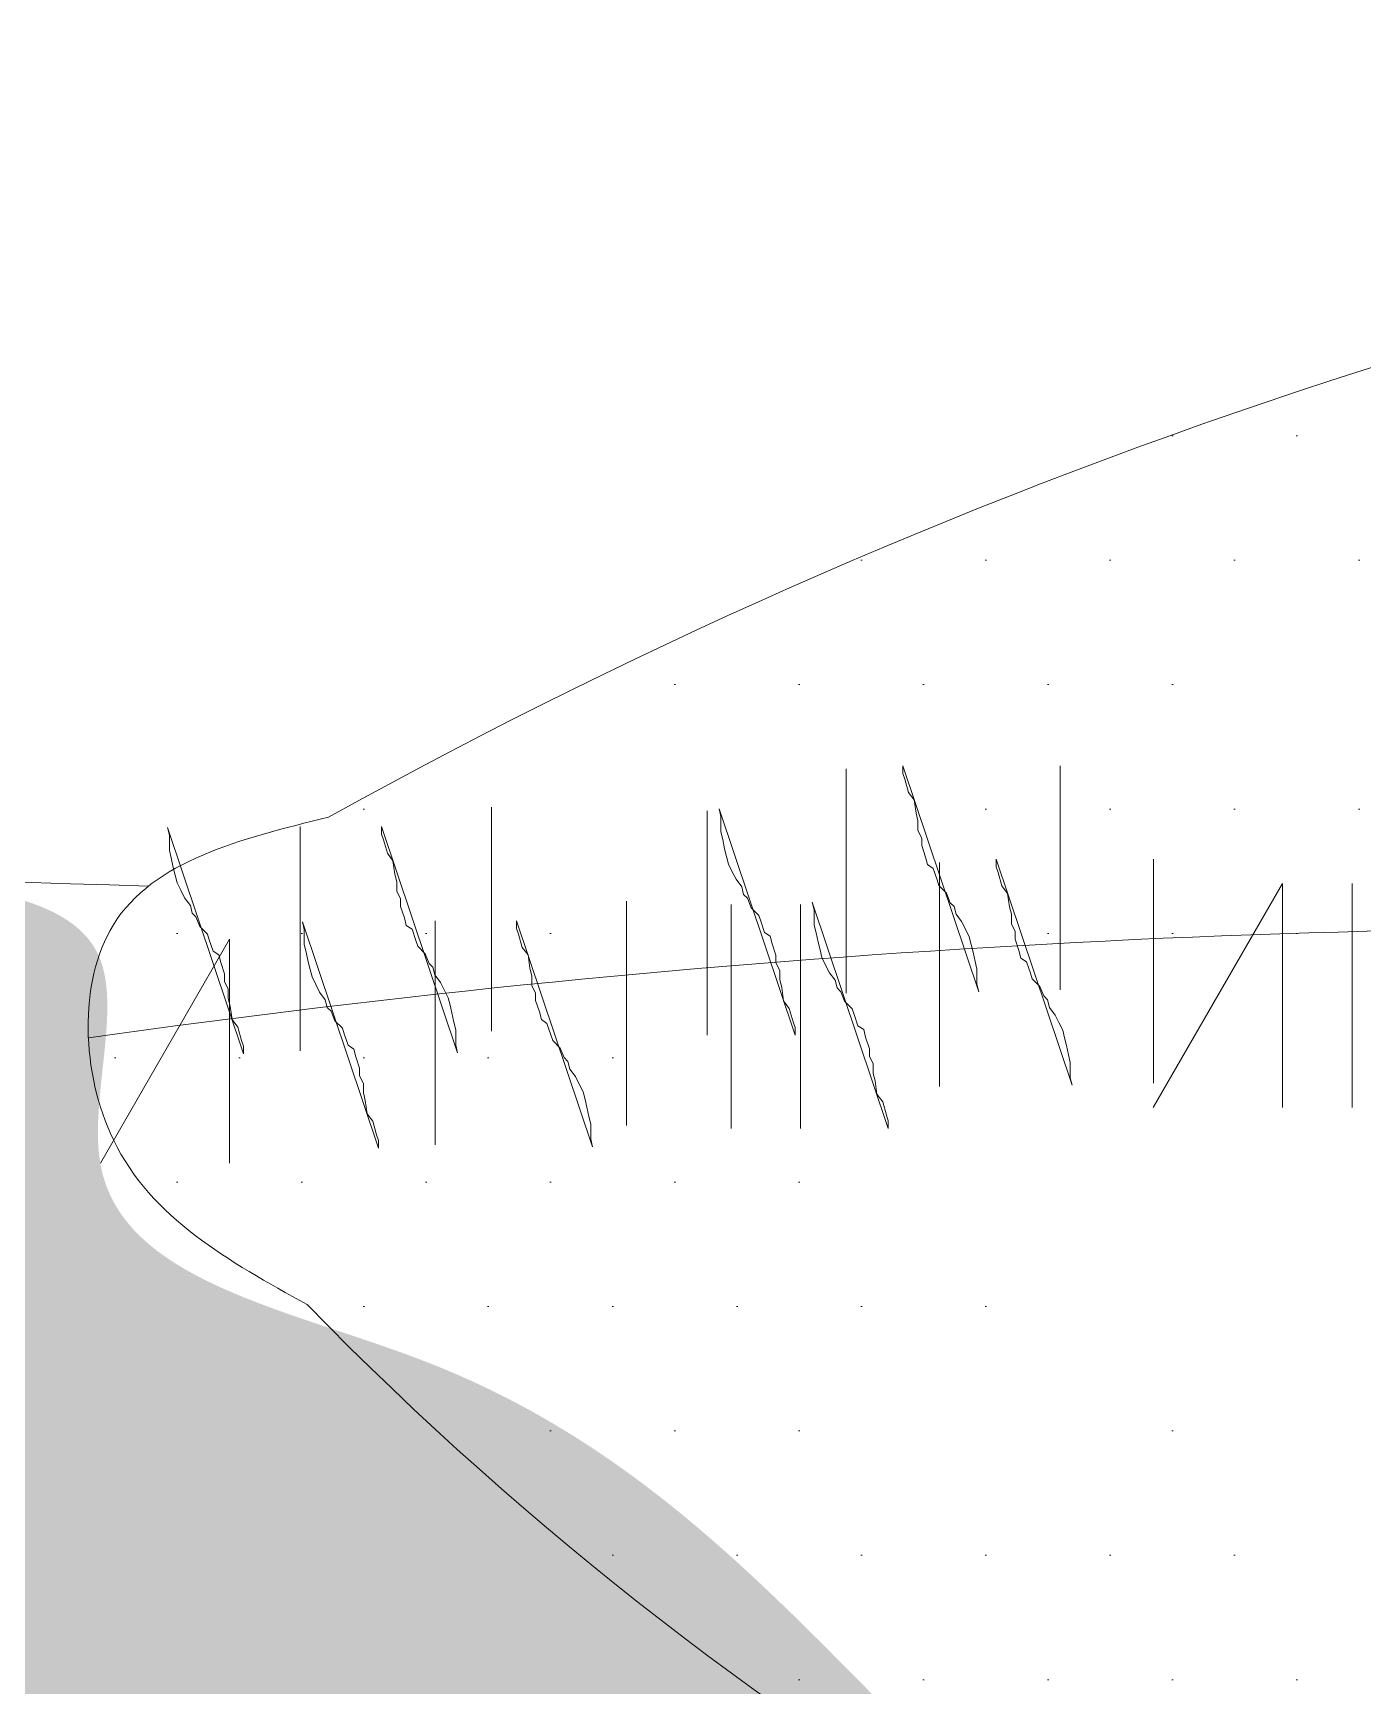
# Model space of a CAD drawing. Extents: x 25752 to 73233, y 27827 to 61602.
# Drawn here: x 60653.8 to 60773.3, y 47941.5 to 48090 of the extents above; entities that cross this region are included whole.
import ezdxf

# ---------------------------------------------------------------- set-up
doc = ezdxf.new("R2010")
doc.units = 0
doc.header["$LTSCALE"] = 1000
doc.header["$MEASUREMENT"] = 0
for name, color, linetype, lineweight in [('配景图块－家具立面', 252, 'Continuous', 9), ('铺地', 8, 'Continuous', 5), ('陈设', 31, 'Continuous', 5)]:
    doc.layers.add(name, color=color, linetype=linetype, lineweight=lineweight)

# ---------------------------------------------------------------- blocks, each defined once
blk = doc.blocks.new('keting-01')
at = {"layer": '陈设'}
h = blk.add_hatch(dxfattribs=at)
h.set_pattern_fill('DOTS', color=8, scale=304.8, style=0)
h.set_pattern_definition([(360, (18162.587, 25617.304), (9.525, 19.05), [0, -19.05])])
edge = h.paths.add_edge_path()
edge.add_spline(control_points=[(996.07, 863.59), (987.84, 865.25), (979.63, 866.87), (953.8, 871.81), (936.27, 874.93), (901.36, 880.34), (884.05, 882.57), (843.53, 886.75), (820.25, 888.45), (749.61, 892.78), (701.33, 894.62), (627.97, 900.9), (603.37, 903.58), (566.45, 909.1), (554.13, 911.19), (529.52, 916), (517.17, 918.73), (490.38, 925.42), (476.08, 929.45), (452.33, 936.46), (442.73, 939.37), (433.24, 942.26)], knot_values=[0.007594, 0.007594, 0.007594, 0.007594, 1.009332, 1.009332, 3.166904, 3.166904, 5.324476, 5.324476, 8.146714, 8.146714, 13.786985, 13.786985, 16.607121, 16.607121, 18.017189, 18.017189, 19.427256, 19.427256, 21.1184, 21.1184, 22.28816, 22.28816, 22.28816, 22.28816], degree=3, periodic=0)
edge.add_ellipse((-77.49, -800.08), major_axis=(-1283.86, 1283.86), ratio=1, start_angle=-61.33744, end_angle=-48.55715)
edge.add_ellipse((147.81, -800.08), major_axis=(1283.86, 1283.86), ratio=1, start_angle=48.55715, end_angle=61.33744)
edge.add_spline(control_points=[(-362.92, 942.26), (-372.41, 939.37), (-382, 936.46), (-405.75, 929.45), (-420.05, 925.42), (-446.84, 918.73), (-459.2, 916), (-483.81, 911.19), (-496.12, 909.1), (-533.05, 903.58), (-557.64, 900.9), (-611.66, 896.28), (-640.99, 894.6), (-669.96, 893.04)], knot_values=[0.007594, 0.007594, 0.007594, 0.007594, 1.177354, 1.177354, 2.868498, 2.868498, 4.278566, 4.278566, 5.688634, 5.688634, 8.508769, 8.508769, 11.917873, 11.917873, 11.917873, 11.917873], degree=3, periodic=0)
edge.add_ellipse((-690.35, 887.8), major_axis=(-14.89, 14.89), ratio=1, start_angle=225.8035, end_angle=239.4175, ccw=False)
edge.add_ellipse((-1021.22, 764.55), major_axis=(-263.73, 263.73), ratio=1, start_angle=234.5429, end_angle=244.3435, ccw=False)
edge.add_ellipse((-545.4, 1473.91), major_axis=(464.2, 464.2), ratio=1, start_angle=215.53018, end_angle=236.27845)
edge.add_ellipse((-116.49, 4898.45), major_axis=(2884.59, 2884.59), ratio=1, start_angle=220.77532, end_angle=231.64202)
edge.add_ellipse((703.83, 1753.87), major_axis=(-687.35, 687.35), ratio=1, start_angle=113.99303, end_angle=139.47779)
edge.add_ellipse((803.37, 772.36), major_axis=(18.89, 18.89), ratio=1, start_angle=29.3497, end_angle=107.314, ccw=False)
edge.add_ellipse((582.09, 537.56), major_axis=(245.02, 245.02), ratio=1, start_angle=326.0697, end_angle=363.7487, ccw=False)
edge.add_ellipse((782.06, 287.14), major_axis=(-245.04, 245.04), ratio=1, start_angle=289.4364, end_angle=291.1525, ccw=False)
edge.add_ellipse((2297.74, 545.96), major_axis=(-966.76, 966.76), ratio=1, start_angle=35.30529, end_angle=42.74492, ccw=False)
edge.add_ellipse((1141.67, 731.13), major_axis=(139.18, 139.18), ratio=1, start_angle=92.7042, end_angle=121.7648, ccw=False)
edge = h.paths.add_edge_path()
edge.add_ellipse((1101.92, 809.3), major_axis=(-54.2, 54.2), ratio=1, start_angle=248.1335, end_angle=277.7179)
edge.add_ellipse((1076.47, 764.95), major_axis=(-90.18, 90.18), ratio=1, start_angle=-79.3068, end_angle=-64.3192)
edge.add_ellipse((-297, 651.49), major_axis=(1014.58, 1014.58), ratio=1, start_angle=303.32412, end_angle=324.37805, ccw=False)
edge.add_spline(control_points=[(1108.15, 361.12), (1110.14, 360.94), (1118.85, 360.16), (1127.95, 359.63), (1136.5, 358.85)], knot_values=[0, 0, 0, 0, 0.241803, 1.05283, 1.05283, 1.05283, 1.05283], degree=3, periodic=0)
edge.add_ellipse((1133.5, 324.39), major_axis=(-24.46, 24.46), ratio=1, start_angle=238.7768, end_angle=310.2728, ccw=False)
edge.add_ellipse((-2508.81, 624.55), major_axis=(2607.45, 2607.45), ratio=1, start_angle=310.45931, end_angle=318.34045)
edge = h.paths.add_edge_path()
edge.add_ellipse((-1031.59, 809.3), major_axis=(54.2, 54.2), ratio=1, start_angle=82.2821, end_angle=111.8665)
edge.add_ellipse((2579.14, 624.55), major_axis=(-2607.45, 2607.45), ratio=1, start_angle=41.65955, end_angle=49.5441)
edge.add_ellipse((-1063.14, 324.23), major_axis=(24.46, 24.46), ratio=1, start_angle=49.9835, end_angle=121.3236, ccw=False)
edge.add_spline(control_points=[(-1066.14, 358.69), (-1062.78, 359), (-1059.66, 359.25), (-1056.69, 359.47)], knot_values=[0, 0, 0, 0, 0.318986, 0.318986, 0.318986, 0.318986], degree=3, periodic=0)
edge.add_ellipse((2166.82, 749.91), major_axis=(2296.03, 2296.03), ratio=1, start_angle=132.87541, end_angle=141.90623, ccw=False)
edge = h.paths.add_edge_path()
edge.add_ellipse((-635.36, 614.86), major_axis=(201.06, 201.06), ratio=1, start_angle=219.856, end_angle=290.932)
edge.add_ellipse((-399.51, 697.34), major_axis=(141.32, 141.32), ratio=1, start_angle=231.8282, end_angle=294.8811)
edge.add_ellipse((-58.5, 130.56), major_axis=(-368.48, 368.48), ratio=1, start_angle=285.5262, end_angle=332.1136, ccw=False)
edge.add_ellipse((469.81, 776.03), major_axis=(-235.29, 235.29), ratio=1, start_angle=80.1983, end_angle=130.5063)
edge.add_ellipse((682.05, 526.53), major_axis=(178.26, 178.26), ratio=1, start_angle=154.0385, end_angle=216.6924)
edge.add_ellipse((1096.8, 604.65), major_axis=(-394.25, 394.25), ratio=1, start_angle=80.9811, end_angle=109.8782)
edge.add_ellipse((81.7, 14361.17), major_axis=(-10099.3, 10099.3), ratio=1, start_angle=138.124167, end_angle=138.714391)
edge.add_spline(control_points=[(1006.96, 108.61), (1007.36, 115), (1007.45, 121.49), (1007.2, 128.32)], knot_values=[2.29351, 2.29351, 2.29351, 2.29351, 2.979733, 2.979733, 2.979733, 2.979733], degree=3, periodic=0)
edge.add_spline(control_points=[(1007.2, 128.32), (1007.06, 132.15), (1006.39, 142.47), (1004.52, 157), (992.03, 153.67), (988.59, 157.07), (987.16, 159.59)], knot_values=[2.979733, 2.979733, 2.979733, 2.979733, 3.365456, 3.990522, 4.278466, 4.605763, 4.605763, 4.605763, 4.605763], degree=3, periodic=0)
edge.add_spline(control_points=[(987.16, 159.59), (985.72, 162.13), (984.68, 165.38), (983.63, 168.63)], knot_values=[4.605763, 4.605763, 4.605763, 4.605763, 4.934211, 4.934211, 4.934211, 4.934211], degree=3, periodic=0)
edge.add_ellipse((2297.74, 545.96), major_axis=(-966.76, 966.76), ratio=1, start_angle=52.79563, end_angle=61.02051, ccw=False)
edge.add_ellipse((697.91, 481.12), major_axis=(-193.26, 193.26), ratio=1, start_angle=165.6336, end_angle=198.8131, ccw=False)
edge.add_ellipse((987.57, 481.21), major_axis=(197.44, 197.44), ratio=1, start_angle=151.0252, end_angle=192.4103, ccw=False)
edge.add_ellipse((872.47, 801.24), major_axis=(300.99, 300.99), ratio=1, start_angle=177.8464, end_angle=203.8963, ccw=False)
edge.add_ellipse((886.42, 285.68), major_axis=(-280.56, 280.56), ratio=1, start_angle=2.0534, end_angle=10.2604, ccw=False)
edge.add_spline(control_points=[(595.99, 556), (602.4, 564.14), (618.47, 584.54), (560.97, 575.66), (529.11, 596.58), (474.92, 621.33), (415.26, 591.7), (340.93, 609.19), (261.99, 623.68), (229.14, 677.93), (178.64, 685.77), (189.39, 715.64), (173.78, 716.99), (165.66, 717.61)], knot_values=[28.726228, 28.726228, 28.726228, 28.726228, 29.65137, 31.045535, 32.970907, 34.80046, 37.537981, 40.132447, 43.737998, 46.299248, 47.538816, 48.20545, 48.984057, 48.984057, 48.984057, 48.984057], degree=3, periodic=0)
edge.add_ellipse((18.63, -4997.74), major_axis=(-4042.7, 4042.7), ratio=1, start_angle=-46.4737, end_angle=-42.84627)
edge.add_spline(control_points=[(-196.23, 715.46), (-208.86, 714.19), (-231.14, 711.3), (-259.33, 671.69), (-321.68, 652.85), (-379.54, 620.62), (-444.52, 630.86), (-465.12, 597.44), (-544.08, 568.03), (-524.77, 567.51)], knot_values=[0, 0, 0, 0, 1.426784, 2.507846, 5.446644, 8.794162, 10.36551, 12.195062, 14.476347, 14.476347, 14.476347, 14.476347], degree=3, periodic=0)
edge.add_ellipse((-756.02, 924.87), major_axis=(300.99, 300.99), ratio=1, start_angle=233.19, end_angle=257.9077, ccw=False)
edge.add_ellipse((-939.74, 638.66), major_axis=(197.44, 197.44), ratio=1, start_angle=244.676, end_angle=286.061, ccw=False)
edge.add_ellipse((-657.43, 573.84), major_axis=(-193.26, 193.26), ratio=1, start_angle=85.1447, end_angle=91.4527, ccw=False)
edge.add_ellipse((-2122.79, 542.74), major_axis=(-894.34, 894.34), ratio=1, start_angle=208.08803, end_angle=218.41184, ccw=False)
edge.add_spline(control_points=[(-912.7, 174.81), (-914.34, 169.8), (-915.99, 164.79), (-919.06, 162.44)], knot_values=[4.42753, 4.42753, 4.42753, 4.42753, 4.934211, 4.934211, 4.934211, 4.934211], degree=3, periodic=0)
edge.add_ellipse((-1027.9, 610.1), major_axis=(325.77, 325.77), ratio=1, start_angle=238.6648, end_angle=277.8164)
h = blk.add_hatch(dxfattribs=at)
h.set_pattern_fill('DOTS', color=8, scale=162.56, style=0)
h.set_pattern_definition([(180, (-8841.136, 15227.12), (-5.08, 10.16), [0, -10.16])])
edge = h.paths.add_edge_path(flags=17)
edge.add_ellipse((526.19, 765.43), major_axis=(21.15, 21.15), ratio=1, start_angle=197.4294, end_angle=247.2256)
edge.add_ellipse((570.56, 668.19), major_axis=(-54.46, 54.46), ratio=1, start_angle=-19.5752, end_angle=24.1656)
edge.add_ellipse((539.53, 706.43), major_axis=(-29.95, 29.95), ratio=1, start_angle=-5.0784, end_angle=59.8411, ccw=False)
edge = h.paths.add_edge_path(flags=17)
edge.add_ellipse((449.08, 78.68), major_axis=(437.61, 437.61), ratio=1, start_angle=400.41227, end_angle=401.14693, ccw=False)
edge.add_ellipse((508.93, 646.78), major_axis=(35.27, 35.27), ratio=1, start_angle=56.9663, end_angle=128.4606)
edge.add_ellipse((439.99, 654.16), major_axis=(13.75, 13.75), ratio=1, start_angle=310.0022, end_angle=447.0102)
edge.add_ellipse((488.56, 613.65), major_axis=(58.36, 58.36), ratio=1, start_angle=43.5349, end_angle=93.2565, ccw=False)
edge = h.paths.add_edge_path()
edge.add_ellipse((510.83, 457.25), major_axis=(-220.03, 220.03), ratio=1, start_angle=258.5394, end_angle=308.1498, ccw=False)
edge.add_spline(control_points=[(770.2, 629.18), (776.18, 621.96), (783.8, 612.77), (778.68, 604.97), (777.24, 603.4)], knot_values=[0, 0, 0, 0, 1.422385, 1.810205, 1.810205, 1.810205, 1.810205], degree=3, periodic=0)
edge.add_ellipse((449.08, 78.68), major_axis=(437.61, 437.61), ratio=1, start_angle=12.97851, end_angle=17.57137)
edge.add_ellipse((498.13, 481.44), major_axis=(196.46, 196.46), ratio=1, start_angle=346.8345, end_angle=397.9332)
edge.add_ellipse((439.17, 341.47), major_axis=(301.23, 301.23), ratio=1, start_angle=32.371, end_angle=75.2566)
edge.add_ellipse((311.14, -194.57), major_axis=(-642.16, 642.16), ratio=1, start_angle=-39.52687, end_angle=-36.92238)
edge.add_spline(control_points=[(183.53, 704.57), (183.38, 707.95), (185.34, 718.2), (195.97, 720.83), (203.15, 722.61)], knot_values=[0, 0, 0, 0, 0.581976, 1.791185, 1.791185, 1.791185, 1.791185], degree=3, periodic=0)
edge.add_ellipse((430.02, 313.66), major_axis=(330.69, 330.69), ratio=1, start_angle=390.3936, end_angle=434.0198, ccw=False)
edge = h.paths.add_edge_path()
edge.add_spline(control_points=[(201.4, 682.79), (195.03, 686.32), (186.18, 691.22), (183.66, 701.68), (183.53, 704.57)], knot_values=[1.791185, 1.791185, 1.791185, 1.791185, 3.069002, 3.567392, 3.567392, 3.567392, 3.567392], degree=3, periodic=0)
edge.add_ellipse((311.14, -194.57), major_axis=(-642.16, 642.16), ratio=1, start_angle=320.47313, end_angle=323.07762, ccw=False)
edge.add_ellipse((455.66, 987.2), major_axis=(-255.52, 255.52), ratio=1, start_angle=95.2336, end_angle=138.9318)
edge.add_ellipse((605.44, 992.66), major_axis=(273.45, 273.45), ratio=1, start_angle=206.1422, end_angle=244.4433)
edge.add_ellipse((449.08, 78.68), major_axis=(437.61, 437.61), ratio=1, start_angle=372.97851, end_angle=377.57137, ccw=False)
edge.add_spline(control_points=[(777.24, 603.4), (775.04, 601.02), (765.94, 594.54), (757, 591.7), (751.01, 589.79)], knot_values=[1.810205, 1.810205, 1.810205, 1.810205, 2.398758, 3.598447, 3.598447, 3.598447, 3.598447], degree=3, periodic=0)
edge.add_ellipse((643.73, 926.43), major_axis=(-249.83, 249.83), ratio=1, start_angle=107.8515, end_angle=152.6753, ccw=False)
edge.add_ellipse((399.47, 875.93), major_axis=(-195.62, 195.62), ratio=1, start_angle=89.2777, end_angle=152.4675, ccw=False)
at = {"layer": '陈设', "color": 8, "linetype": 'Continuous'}
for p, q in [((245.43, 726.54), (245.43, 708.24)), ((245.43, 726.54), (245.43, 708.24)), ((245.43, 726.54), (245.43, 708.24)), ((245.43, 726.54), (245.43, 708.24)), ((262.9, 708.5), (262.9, 726.8)), ((262.9, 708.5), (262.9, 726.8)), ((262.9, 708.5), (262.9, 726.8)), ((262.9, 708.5), (262.9, 726.8)), ((216.46, 705.13), (216.46, 723.43)), ((216.46, 705.13), (216.46, 723.43)), ((216.46, 705.13), (216.46, 723.43)), ((216.46, 705.13), (216.46, 723.43)), ((234.08, 723.11), (234.08, 704.8)), ((234.08, 723.11), (234.08, 704.8)), ((234.08, 723.11), (234.08, 704.8)), ((234.08, 723.11), (234.08, 704.8)), ((200.83, 703.53), (200.83, 721.84)), ((200.83, 703.53), (200.83, 721.84)), ((200.83, 703.53), (200.83, 721.84)), ((200.83, 703.53), (200.83, 721.84)), ((253.06, 718.91), (253.06, 700.61)), ((253.06, 718.91), (253.06, 700.61)), ((253.06, 718.91), (253.06, 700.61)), ((253.06, 718.91), (253.06, 700.61)), ((270.53, 700.87), (270.53, 719.17)), ((270.53, 700.87), (270.53, 719.17)), ((270.53, 700.87), (270.53, 719.17)), ((270.53, 700.87), (270.53, 719.17)), ((281.07, 717.19), (270.5, 698.89)), ((281.07, 717.19), (270.5, 698.89)), ((281.07, 717.19), (270.5, 698.89)), ((281.07, 717.19), (270.5, 698.89)), ((281.07, 717.19), (281.07, 698.89)), ((281.07, 717.19), (281.07, 698.89)), ((281.07, 717.19), (281.07, 698.89)), ((281.07, 717.19), (281.07, 698.89)), ((286.76, 717.19), (286.76, 698.89)), ((286.76, 717.19), (286.76, 698.89)), ((286.76, 717.19), (286.76, 698.89)), ((286.76, 717.19), (286.76, 698.89)), ((227.49, 697.43), (227.49, 715.73)), ((227.49, 697.43), (227.49, 715.73)), ((227.49, 697.43), (227.49, 715.73)), ((227.49, 697.43), (227.49, 715.73)), ((236.02, 715.48), (236.02, 697.17)), ((236.02, 715.48), (236.02, 697.17)), ((236.02, 715.48), (236.02, 697.17)), ((236.02, 715.48), (236.02, 697.17)), ((241.71, 715.48), (241.71, 697.17)), ((241.71, 715.48), (241.71, 697.17)), ((241.71, 715.48), (241.71, 697.17)), ((241.71, 715.48), (241.71, 697.17)), ((211.85, 695.84), (211.85, 714.14)), ((211.85, 695.84), (211.85, 714.14)), ((211.85, 695.84), (211.85, 714.14)), ((211.85, 695.84), (211.85, 714.14)), ((195.07, 712.63), (184.51, 694.33)), ((195.07, 712.63), (184.51, 694.33)), ((195.07, 712.63), (184.51, 694.33)), ((195.07, 712.63), (184.51, 694.33)), ((195.07, 712.63), (195.07, 694.33)), ((195.07, 712.63), (195.07, 694.33)), ((195.07, 712.63), (195.07, 694.33)), ((195.07, 712.63), (195.07, 694.33))]:
    blk.add_line(p, q, dxfattribs=at)
for points in [[(250.05, 726.8), (250.05, 726.18), (250.21, 725.71), (250.52, 724.63), (250.98, 724.01), (251.14, 722.92), (251.29, 722.3), (251.29, 721.52), (251.6, 720.9), (251.6, 720.28), (251.91, 719.35), (252.07, 718.73), (252.53, 718.42), (252.85, 717.49), (253, 717.02), (253.62, 716.4), (253.93, 715.62), (254.24, 715.31), (254.4, 714.69), (254.86, 714.07), (255.17, 713.45), (255.48, 712.83), (255.64, 712.21), (255.79, 711.59), (255.95, 710.81), (256.11, 710.19), (256.11, 709.57), (256.11, 708.95), (256.26, 708.33)], [(250.05, 726.8), (250.05, 726.18), (250.21, 725.71), (250.52, 724.63), (250.98, 724.01), (251.14, 722.92), (251.29, 722.3), (251.29, 721.52), (251.6, 720.9), (251.6, 720.28), (251.91, 719.35), (252.07, 718.73), (252.53, 718.42), (252.85, 717.49), (253, 717.02), (253.62, 716.4), (253.93, 715.62), (254.24, 715.31), (254.4, 714.69), (254.86, 714.07), (255.17, 713.45), (255.48, 712.83), (255.64, 712.21), (255.79, 711.59), (255.95, 710.81), (256.11, 710.19), (256.11, 709.57), (256.11, 708.95), (256.26, 708.33)], [(250.05, 726.8), (250.05, 726.18), (250.21, 725.71), (250.52, 724.63), (250.98, 724.01), (251.14, 722.92), (251.29, 722.3), (251.29, 721.52), (251.6, 720.9), (251.6, 720.28), (251.91, 719.35), (252.07, 718.73), (252.53, 718.42), (252.85, 717.49), (253, 717.02), (253.62, 716.4), (253.93, 715.62), (254.24, 715.31), (254.4, 714.69), (254.86, 714.07), (255.17, 713.45), (255.48, 712.83), (255.64, 712.21), (255.79, 711.59), (255.95, 710.81), (256.11, 710.19), (256.11, 709.57), (256.11, 708.95), (256.26, 708.33)], [(250.05, 726.8), (250.05, 726.18), (250.21, 725.71), (250.52, 724.63), (250.98, 724.01), (251.14, 722.92), (251.29, 722.3), (251.29, 721.52), (251.6, 720.9), (251.6, 720.28), (251.91, 719.35), (252.07, 718.73), (252.53, 718.42), (252.85, 717.49), (253, 717.02), (253.62, 716.4), (253.93, 715.62), (254.24, 715.31), (254.4, 714.69), (254.86, 714.07), (255.17, 713.45), (255.48, 712.83), (255.64, 712.21), (255.79, 711.59), (255.95, 710.81), (256.11, 710.19), (256.11, 709.57), (256.11, 708.95), (256.26, 708.33)], [(241.25, 704.8), (241.25, 705.42), (241.09, 705.89), (240.78, 706.98), (240.31, 707.6), (240.16, 708.68), (240, 709.31), (240, 710.08), (239.69, 710.7), (239.69, 711.32), (239.38, 712.25), (239.23, 712.88), (238.76, 713.19), (238.45, 714.12), (238.3, 714.58), (237.68, 715.2), (237.36, 715.98), (237.05, 716.29), (236.9, 716.91), (236.43, 717.53), (236.12, 718.15), (235.81, 718.77), (235.66, 719.4), (235.5, 720.02), (235.35, 720.79), (235.19, 721.41), (235.19, 722.03), (235.19, 722.66), (235.04, 723.28)], [(241.25, 704.8), (241.25, 705.42), (241.09, 705.89), (240.78, 706.98), (240.31, 707.6), (240.16, 708.68), (240, 709.31), (240, 710.08), (239.69, 710.7), (239.69, 711.32), (239.38, 712.25), (239.23, 712.88), (238.76, 713.19), (238.45, 714.12), (238.3, 714.58), (237.68, 715.2), (237.36, 715.98), (237.05, 716.29), (236.9, 716.91), (236.43, 717.53), (236.12, 718.15), (235.81, 718.77), (235.66, 719.4), (235.5, 720.02), (235.35, 720.79), (235.19, 721.41), (235.19, 722.03), (235.19, 722.66), (235.04, 723.28)], [(241.25, 704.8), (241.25, 705.42), (241.09, 705.89), (240.78, 706.98), (240.31, 707.6), (240.16, 708.68), (240, 709.31), (240, 710.08), (239.69, 710.7), (239.69, 711.32), (239.38, 712.25), (239.23, 712.88), (238.76, 713.19), (238.45, 714.12), (238.3, 714.58), (237.68, 715.2), (237.36, 715.98), (237.05, 716.29), (236.9, 716.91), (236.43, 717.53), (236.12, 718.15), (235.81, 718.77), (235.66, 719.4), (235.5, 720.02), (235.35, 720.79), (235.19, 721.41), (235.19, 722.03), (235.19, 722.66), (235.04, 723.28)], [(241.25, 704.8), (241.25, 705.42), (241.09, 705.89), (240.78, 706.98), (240.31, 707.6), (240.16, 708.68), (240, 709.31), (240, 710.08), (239.69, 710.7), (239.69, 711.32), (239.38, 712.25), (239.23, 712.88), (238.76, 713.19), (238.45, 714.12), (238.3, 714.58), (237.68, 715.2), (237.36, 715.98), (237.05, 716.29), (236.9, 716.91), (236.43, 717.53), (236.12, 718.15), (235.81, 718.77), (235.66, 719.4), (235.5, 720.02), (235.35, 720.79), (235.19, 721.41), (235.19, 722.03), (235.19, 722.66), (235.04, 723.28)], [(196.2, 703.28), (196.2, 703.9), (196.05, 704.36), (195.74, 705.45), (195.27, 706.07), (195.12, 707.16), (194.96, 707.78), (194.96, 708.55), (194.65, 709.18), (194.65, 709.8), (194.34, 710.73), (194.18, 711.35), (193.72, 711.66), (193.41, 712.59), (193.25, 713.06), (192.63, 713.68), (192.32, 714.45), (192.01, 714.76), (191.86, 715.38), (191.39, 716.01), (191.08, 716.63), (190.77, 717.25), (190.61, 717.87), (190.46, 718.49), (190.3, 719.27), (190.15, 719.89), (190.15, 720.51), (190.15, 721.13), (189.99, 721.75)], [(196.2, 703.28), (196.2, 703.9), (196.05, 704.36), (195.74, 705.45), (195.27, 706.07), (195.12, 707.16), (194.96, 707.78), (194.96, 708.55), (194.65, 709.18), (194.65, 709.8), (194.34, 710.73), (194.18, 711.35), (193.72, 711.66), (193.41, 712.59), (193.25, 713.06), (192.63, 713.68), (192.32, 714.45), (192.01, 714.76), (191.86, 715.38), (191.39, 716.01), (191.08, 716.63), (190.77, 717.25), (190.61, 717.87), (190.46, 718.49), (190.3, 719.27), (190.15, 719.89), (190.15, 720.51), (190.15, 721.13), (189.99, 721.75)], [(196.2, 703.28), (196.2, 703.9), (196.05, 704.36), (195.74, 705.45), (195.27, 706.07), (195.12, 707.16), (194.96, 707.78), (194.96, 708.55), (194.65, 709.18), (194.65, 709.8), (194.34, 710.73), (194.18, 711.35), (193.72, 711.66), (193.41, 712.59), (193.25, 713.06), (192.63, 713.68), (192.32, 714.45), (192.01, 714.76), (191.86, 715.38), (191.39, 716.01), (191.08, 716.63), (190.77, 717.25), (190.61, 717.87), (190.46, 718.49), (190.3, 719.27), (190.15, 719.89), (190.15, 720.51), (190.15, 721.13), (189.99, 721.75)], [(196.2, 703.28), (196.2, 703.9), (196.05, 704.36), (195.74, 705.45), (195.27, 706.07), (195.12, 707.16), (194.96, 707.78), (194.96, 708.55), (194.65, 709.18), (194.65, 709.8), (194.34, 710.73), (194.18, 711.35), (193.72, 711.66), (193.41, 712.59), (193.25, 713.06), (192.63, 713.68), (192.32, 714.45), (192.01, 714.76), (191.86, 715.38), (191.39, 716.01), (191.08, 716.63), (190.77, 717.25), (190.61, 717.87), (190.46, 718.49), (190.3, 719.27), (190.15, 719.89), (190.15, 720.51), (190.15, 721.13), (189.99, 721.75)], [(207.48, 721.84), (207.48, 721.22), (207.64, 720.75), (207.95, 719.66), (208.41, 719.04), (208.57, 717.96), (208.72, 717.33), (208.72, 716.56), (209.03, 715.94), (209.03, 715.32), (209.34, 714.39), (209.5, 713.76), (209.97, 713.45), (210.28, 712.52), (210.43, 712.06), (211.05, 711.44), (211.36, 710.66), (211.67, 710.35), (211.83, 709.73), (212.29, 709.11), (212.6, 708.49), (212.91, 707.86), (213.07, 707.24), (213.23, 706.62), (213.38, 705.85), (213.54, 705.23), (213.54, 704.61), (213.54, 703.98), (213.69, 703.36)], [(207.48, 721.84), (207.48, 721.22), (207.64, 720.75), (207.95, 719.66), (208.41, 719.04), (208.57, 717.96), (208.72, 717.33), (208.72, 716.56), (209.03, 715.94), (209.03, 715.32), (209.34, 714.39), (209.5, 713.76), (209.97, 713.45), (210.28, 712.52), (210.43, 712.06), (211.05, 711.44), (211.36, 710.66), (211.67, 710.35), (211.83, 709.73), (212.29, 709.11), (212.6, 708.49), (212.91, 707.86), (213.07, 707.24), (213.23, 706.62), (213.38, 705.85), (213.54, 705.23), (213.54, 704.61), (213.54, 703.98), (213.69, 703.36)], [(207.48, 721.84), (207.48, 721.22), (207.64, 720.75), (207.95, 719.66), (208.41, 719.04), (208.57, 717.96), (208.72, 717.33), (208.72, 716.56), (209.03, 715.94), (209.03, 715.32), (209.34, 714.39), (209.5, 713.76), (209.97, 713.45), (210.28, 712.52), (210.43, 712.06), (211.05, 711.44), (211.36, 710.66), (211.67, 710.35), (211.83, 709.73), (212.29, 709.11), (212.6, 708.49), (212.91, 707.86), (213.07, 707.24), (213.23, 706.62), (213.38, 705.85), (213.54, 705.23), (213.54, 704.61), (213.54, 703.98), (213.69, 703.36)], [(207.48, 721.84), (207.48, 721.22), (207.64, 720.75), (207.95, 719.66), (208.41, 719.04), (208.57, 717.96), (208.72, 717.33), (208.72, 716.56), (209.03, 715.94), (209.03, 715.32), (209.34, 714.39), (209.5, 713.76), (209.97, 713.45), (210.28, 712.52), (210.43, 712.06), (211.05, 711.44), (211.36, 710.66), (211.67, 710.35), (211.83, 709.73), (212.29, 709.11), (212.6, 708.49), (212.91, 707.86), (213.07, 707.24), (213.23, 706.62), (213.38, 705.85), (213.54, 705.23), (213.54, 704.61), (213.54, 703.98), (213.69, 703.36)], [(257.68, 719.17), (257.68, 718.55), (257.84, 718.09), (258.15, 717), (258.61, 716.38), (258.77, 715.29), (258.92, 714.67), (258.92, 713.9), (259.23, 713.27), (259.23, 712.65), (259.54, 711.72), (259.7, 711.1), (260.16, 710.79), (260.47, 709.86), (260.63, 709.39), (261.25, 708.77), (261.56, 708), (261.87, 707.69), (262.03, 707.06), (262.49, 706.44), (262.8, 705.82), (263.11, 705.2), (263.27, 704.58), (263.42, 703.96), (263.58, 703.18), (263.73, 702.56), (263.73, 701.94), (263.73, 701.32), (263.89, 700.7)], [(257.68, 719.17), (257.68, 718.55), (257.84, 718.09), (258.15, 717), (258.61, 716.38), (258.77, 715.29), (258.92, 714.67), (258.92, 713.9), (259.23, 713.27), (259.23, 712.65), (259.54, 711.72), (259.7, 711.1), (260.16, 710.79), (260.47, 709.86), (260.63, 709.39), (261.25, 708.77), (261.56, 708), (261.87, 707.69), (262.03, 707.06), (262.49, 706.44), (262.8, 705.82), (263.11, 705.2), (263.27, 704.58), (263.42, 703.96), (263.58, 703.18), (263.73, 702.56), (263.73, 701.94), (263.73, 701.32), (263.89, 700.7)], [(257.68, 719.17), (257.68, 718.55), (257.84, 718.09), (258.15, 717), (258.61, 716.38), (258.77, 715.29), (258.92, 714.67), (258.92, 713.9), (259.23, 713.27), (259.23, 712.65), (259.54, 711.72), (259.7, 711.1), (260.16, 710.79), (260.47, 709.86), (260.63, 709.39), (261.25, 708.77), (261.56, 708), (261.87, 707.69), (262.03, 707.06), (262.49, 706.44), (262.8, 705.82), (263.11, 705.2), (263.27, 704.58), (263.42, 703.96), (263.58, 703.18), (263.73, 702.56), (263.73, 701.94), (263.73, 701.32), (263.89, 700.7)], [(257.68, 719.17), (257.68, 718.55), (257.84, 718.09), (258.15, 717), (258.61, 716.38), (258.77, 715.29), (258.92, 714.67), (258.92, 713.9), (259.23, 713.27), (259.23, 712.65), (259.54, 711.72), (259.7, 711.1), (260.16, 710.79), (260.47, 709.86), (260.63, 709.39), (261.25, 708.77), (261.56, 708), (261.87, 707.69), (262.03, 707.06), (262.49, 706.44), (262.8, 705.82), (263.11, 705.2), (263.27, 704.58), (263.42, 703.96), (263.58, 703.18), (263.73, 702.56), (263.73, 701.94), (263.73, 701.32), (263.89, 700.7)], [(248.87, 697.17), (248.87, 697.8), (248.72, 698.26), (248.41, 699.35), (247.94, 699.97), (247.79, 701.06), (247.63, 701.68), (247.63, 702.45), (247.32, 703.07), (247.32, 703.69), (247.01, 704.63), (246.86, 705.25), (246.39, 705.56), (246.08, 706.49), (245.92, 706.95), (245.3, 707.58), (244.99, 708.35), (244.68, 708.66), (244.53, 709.28), (244.06, 709.9), (243.75, 710.52), (243.44, 711.15), (243.29, 711.77), (243.13, 712.39), (242.98, 713.16), (242.82, 713.79), (242.82, 714.41), (242.82, 715.03), (242.66, 715.65)], [(248.87, 697.17), (248.87, 697.8), (248.72, 698.26), (248.41, 699.35), (247.94, 699.97), (247.79, 701.06), (247.63, 701.68), (247.63, 702.45), (247.32, 703.07), (247.32, 703.69), (247.01, 704.63), (246.86, 705.25), (246.39, 705.56), (246.08, 706.49), (245.92, 706.95), (245.3, 707.58), (244.99, 708.35), (244.68, 708.66), (244.53, 709.28), (244.06, 709.9), (243.75, 710.52), (243.44, 711.15), (243.29, 711.77), (243.13, 712.39), (242.98, 713.16), (242.82, 713.79), (242.82, 714.41), (242.82, 715.03), (242.66, 715.65)], [(248.87, 697.17), (248.87, 697.8), (248.72, 698.26), (248.41, 699.35), (247.94, 699.97), (247.79, 701.06), (247.63, 701.68), (247.63, 702.45), (247.32, 703.07), (247.32, 703.69), (247.01, 704.63), (246.86, 705.25), (246.39, 705.56), (246.08, 706.49), (245.92, 706.95), (245.3, 707.58), (244.99, 708.35), (244.68, 708.66), (244.53, 709.28), (244.06, 709.9), (243.75, 710.52), (243.44, 711.15), (243.29, 711.77), (243.13, 712.39), (242.98, 713.16), (242.82, 713.79), (242.82, 714.41), (242.82, 715.03), (242.66, 715.65)], [(248.87, 697.17), (248.87, 697.8), (248.72, 698.26), (248.41, 699.35), (247.94, 699.97), (247.79, 701.06), (247.63, 701.68), (247.63, 702.45), (247.32, 703.07), (247.32, 703.69), (247.01, 704.63), (246.86, 705.25), (246.39, 705.56), (246.08, 706.49), (245.92, 706.95), (245.3, 707.58), (244.99, 708.35), (244.68, 708.66), (244.53, 709.28), (244.06, 709.9), (243.75, 710.52), (243.44, 711.15), (243.29, 711.77), (243.13, 712.39), (242.98, 713.16), (242.82, 713.79), (242.82, 714.41), (242.82, 715.03), (242.66, 715.65)], [(207.23, 695.58), (207.23, 696.2), (207.07, 696.67), (206.76, 697.76), (206.3, 698.38), (206.14, 699.46), (205.99, 700.08), (205.99, 700.86), (205.68, 701.48), (205.68, 702.1), (205.37, 703.03), (205.21, 703.65), (204.74, 703.97), (204.43, 704.9), (204.28, 705.36), (203.66, 705.98), (203.35, 706.76), (203.04, 707.07), (202.88, 707.69), (202.42, 708.31), (202.11, 708.93), (201.8, 709.55), (201.64, 710.17), (201.48, 710.8), (201.33, 711.57), (201.17, 712.19), (201.17, 712.81), (201.17, 713.43), (201.02, 714.06)], [(207.23, 695.58), (207.23, 696.2), (207.07, 696.67), (206.76, 697.76), (206.3, 698.38), (206.14, 699.46), (205.99, 700.08), (205.99, 700.86), (205.68, 701.48), (205.68, 702.1), (205.37, 703.03), (205.21, 703.65), (204.74, 703.97), (204.43, 704.9), (204.28, 705.36), (203.66, 705.98), (203.35, 706.76), (203.04, 707.07), (202.88, 707.69), (202.42, 708.31), (202.11, 708.93), (201.8, 709.55), (201.64, 710.17), (201.48, 710.8), (201.33, 711.57), (201.17, 712.19), (201.17, 712.81), (201.17, 713.43), (201.02, 714.06)], [(207.23, 695.58), (207.23, 696.2), (207.07, 696.67), (206.76, 697.76), (206.3, 698.38), (206.14, 699.46), (205.99, 700.08), (205.99, 700.86), (205.68, 701.48), (205.68, 702.1), (205.37, 703.03), (205.21, 703.65), (204.74, 703.97), (204.43, 704.9), (204.28, 705.36), (203.66, 705.98), (203.35, 706.76), (203.04, 707.07), (202.88, 707.69), (202.42, 708.31), (202.11, 708.93), (201.8, 709.55), (201.64, 710.17), (201.48, 710.8), (201.33, 711.57), (201.17, 712.19), (201.17, 712.81), (201.17, 713.43), (201.02, 714.06)], [(207.23, 695.58), (207.23, 696.2), (207.07, 696.67), (206.76, 697.76), (206.3, 698.38), (206.14, 699.46), (205.99, 700.08), (205.99, 700.86), (205.68, 701.48), (205.68, 702.1), (205.37, 703.03), (205.21, 703.65), (204.74, 703.97), (204.43, 704.9), (204.28, 705.36), (203.66, 705.98), (203.35, 706.76), (203.04, 707.07), (202.88, 707.69), (202.42, 708.31), (202.11, 708.93), (201.8, 709.55), (201.64, 710.17), (201.48, 710.8), (201.33, 711.57), (201.17, 712.19), (201.17, 712.81), (201.17, 713.43), (201.02, 714.06)], [(218.51, 714.14), (218.51, 713.52), (218.66, 713.06), (218.97, 711.97), (219.44, 711.35), (219.59, 710.26), (219.75, 709.64), (219.75, 708.86), (220.06, 708.24), (220.06, 707.62), (220.37, 706.69), (220.53, 706.07), (220.99, 705.76), (221.3, 704.83), (221.46, 704.36), (222.08, 703.74), (222.39, 702.97), (222.7, 702.65), (222.85, 702.03), (223.32, 701.41), (223.63, 700.79), (223.94, 700.17), (224.1, 699.55), (224.25, 698.93), (224.41, 698.15), (224.56, 697.53), (224.56, 696.91), (224.56, 696.29), (224.72, 695.67)], [(218.51, 714.14), (218.51, 713.52), (218.66, 713.06), (218.97, 711.97), (219.44, 711.35), (219.59, 710.26), (219.75, 709.64), (219.75, 708.86), (220.06, 708.24), (220.06, 707.62), (220.37, 706.69), (220.53, 706.07), (220.99, 705.76), (221.3, 704.83), (221.46, 704.36), (222.08, 703.74), (222.39, 702.97), (222.7, 702.65), (222.85, 702.03), (223.32, 701.41), (223.63, 700.79), (223.94, 700.17), (224.1, 699.55), (224.25, 698.93), (224.41, 698.15), (224.56, 697.53), (224.56, 696.91), (224.56, 696.29), (224.72, 695.67)], [(218.51, 714.14), (218.51, 713.52), (218.66, 713.06), (218.97, 711.97), (219.44, 711.35), (219.59, 710.26), (219.75, 709.64), (219.75, 708.86), (220.06, 708.24), (220.06, 707.62), (220.37, 706.69), (220.53, 706.07), (220.99, 705.76), (221.3, 704.83), (221.46, 704.36), (222.08, 703.74), (222.39, 702.97), (222.7, 702.65), (222.85, 702.03), (223.32, 701.41), (223.63, 700.79), (223.94, 700.17), (224.1, 699.55), (224.25, 698.93), (224.41, 698.15), (224.56, 697.53), (224.56, 696.91), (224.56, 696.29), (224.72, 695.67)], [(218.51, 714.14), (218.51, 713.52), (218.66, 713.06), (218.97, 711.97), (219.44, 711.35), (219.59, 710.26), (219.75, 709.64), (219.75, 708.86), (220.06, 708.24), (220.06, 707.62), (220.37, 706.69), (220.53, 706.07), (220.99, 705.76), (221.3, 704.83), (221.46, 704.36), (222.08, 703.74), (222.39, 702.97), (222.7, 702.65), (222.85, 702.03), (223.32, 701.41), (223.63, 700.79), (223.94, 700.17), (224.1, 699.55), (224.25, 698.93), (224.41, 698.15), (224.56, 697.53), (224.56, 696.91), (224.56, 696.29), (224.72, 695.67)]]:
    blk.add_lwpolyline(points, close=True, dxfattribs=at)
at = {"layer": '陈设'}
for centre, radius, start, end in [((430.02, 313.66), 467.66, 75.3936, 119.0198), ((18.63, -4997.74), 5717.24, 88.29783, 92.40229), ((311.14, -194.57), 908.15, 78.83848, 98.07762), ((399.47, 875.93), 276.65, 224.2777, 287.4675)]:
    blk.add_arc(centre, radius, start, end, dxfattribs=at)
blk.add_open_spline([(203.15, 722.61), (195.97, 720.83), (182.39, 717.47), (183.28, 692.83), (195.03, 686.32), (201.4, 682.79)], degree=3, knots=[0, 0, 0, 0, 19.656899, 37.219325, 57.991517, 57.991517, 57.991517, 57.991517], dxfattribs=at)

msp = doc.modelspace()

# ---------------------------------------------------------------- hatches: boundary and pattern name
at = {"layer": '铺地'}
h = msp.add_hatch(dxfattribs=at)
h.set_pattern_fill('ANSI37', color=256, scale=100, style=0)
h.set_pattern_definition([(135, (164886.49, 15824.32), (112.2532, 112.2532), []), (45, (164886.49, 15824.32), (112.2532, -112.2532), [])])
edge = h.paths.add_edge_path()
edge.add_line((62510.69, 48207.46), (62510.69, 48105.85))
edge.add_line((62510.69, 48105.85), (62541.89, 48078.02))
edge.add_line((62541.89, 48078.02), (62586.76, 48024.83))
edge.add_line((62586.76, 48024.83), (62633.15, 47937.02))
edge.add_line((62633.15, 47937.02), (62649.17, 47882.95))
edge.add_line((62649.17, 47882.95), (62658.36, 47798.33))
edge.add_line((62658.36, 47798.33), (62660.69, 48357.46))
edge.add_line((62660.69, 48357.46), (60495.6, 48357.46))
edge.add_line((60495.6, 48357.46), (60771.83, 48335.25))
edge.add_line((60771.83, 48335.25), (60900.17, 48311.71))
edge.add_line((60900.17, 48311.71), (60945.48, 48301.33))
edge.add_line((60945.48, 48301.33), (61028.57, 48278.54))
edge.add_line((61028.57, 48278.54), (61100.09, 48264.32))
edge.add_line((61100.09, 48264.32), (61203, 48252.22))
edge.add_line((61203, 48252.22), (61260.85, 48249.65))
edge.add_line((61260.85, 48249.65), (61366.07, 48244.11))
edge.add_line((61366.07, 48244.11), (61437.28, 48236.48))
edge.add_line((61437.28, 48236.48), (61520, 48223.61))
edge.add_line((61520, 48223.61), (61556.63, 48216.51))
edge.add_line((61556.63, 48216.51), (61636.06, 48206.32))
edge.add_line((61636.06, 48206.32), (62510.69, 48206.32))

# ---------------------------------------------------------------- block references
at = {"layer": '配景图块－家具立面', "color": 8, "xscale": 1.100000000034925, "yscale": 1.100000000093132, "zscale": 1.1}
msp.add_blockref('keting-01', (60456.92, 47224.69), dxfattribs=at)

doc.saveas('drawing.dxf')
